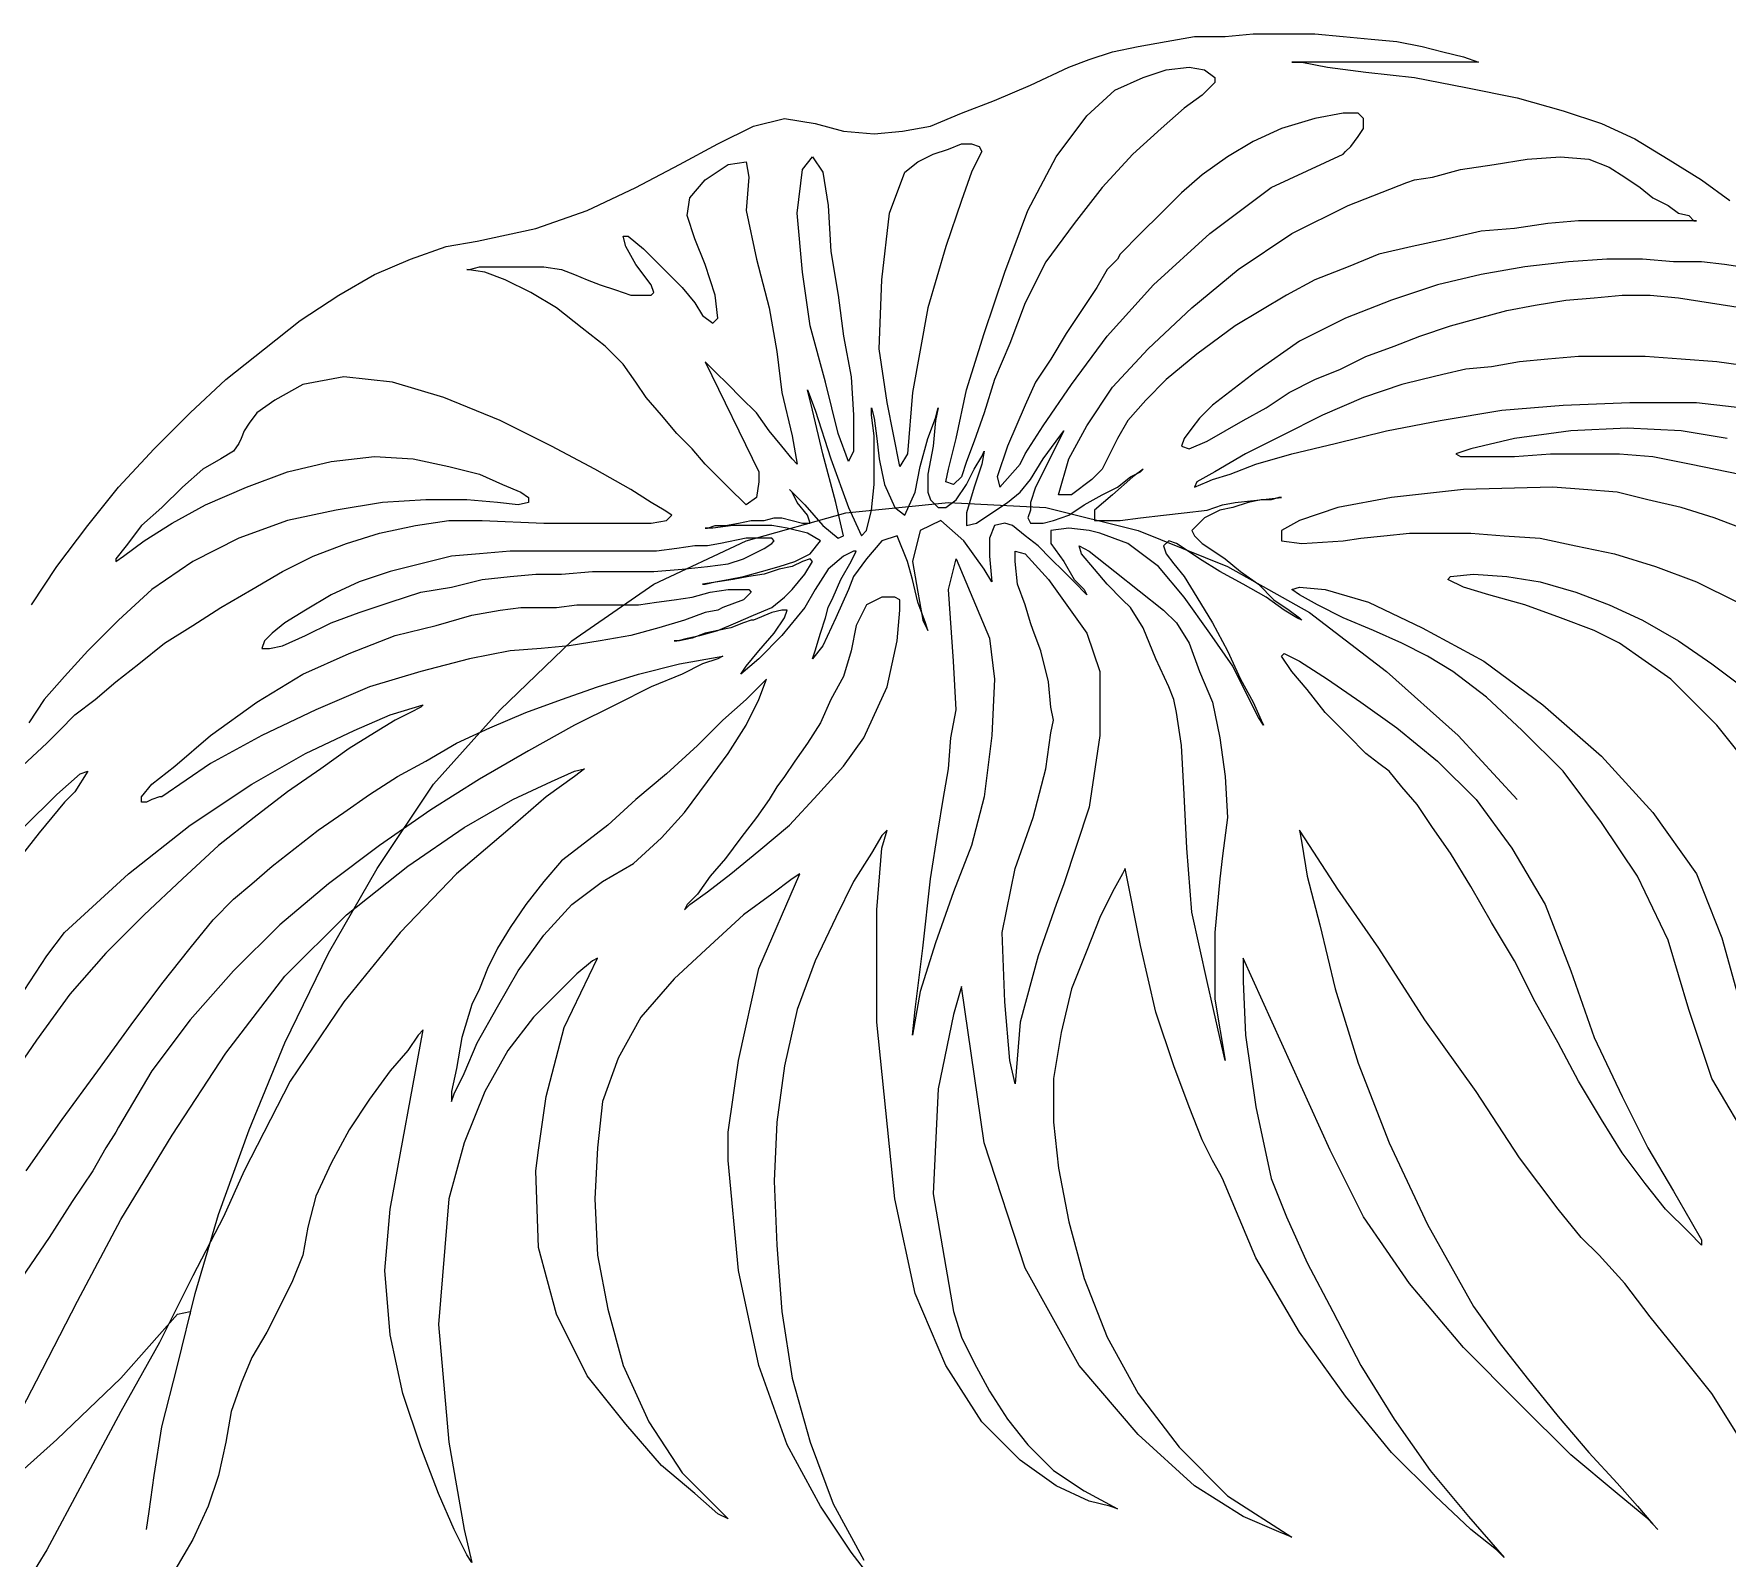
# Model space of a CAD drawing. Header units: millimetres. Extents: x -1587.26 to -1586.5, y 1846.62 to 1848.37.
# Drawn here: x -1586.9827 to -1586.8587, y 1848.2571 to 1848.3688 of the extents above; entities that cross this region are included whole.
import ezdxf

# ---------------------------------------------------------------- set-up
doc = ezdxf.new("R2010")
doc.units = ezdxf.units.MM
doc.header["$LTSCALE"] = 10
doc.layers.add('Humanos', color=2, linetype='Continuous')

msp = doc.modelspace()

# ---------------------------------------------------------------- linework, layer by layer
at = {"layer": 'Humanos'}
for points in [[(-1586.98286, 1848.32696), (-1586.98099, 1848.32977), (-1586.97874, 1848.33278), (-1586.97649, 1848.33559), (-1586.97386, 1848.3384), (-1586.97124, 1848.34103), (-1586.96861, 1848.34347), (-1586.96579, 1848.34572), (-1586.96317, 1848.34779), (-1586.96035, 1848.34966), (-1586.95773, 1848.35116), (-1586.9551, 1848.35229), (-1586.95248, 1848.35323), (-1586.95022, 1848.3536), (-1586.94591, 1848.35454), (-1586.94215, 1848.35585), (-1586.9386, 1848.35754), (-1586.93541, 1848.35923), (-1586.93259, 1848.36073), (-1586.92997, 1848.36204), (-1586.92771, 1848.3626), (-1586.92546, 1848.36223), (-1586.92339, 1848.36167), (-1586.92114, 1848.36148), (-1586.91908, 1848.36167), (-1586.91702, 1848.36204), (-1586.91476, 1848.36298), (-1586.91233, 1848.36392), (-1586.9097, 1848.36504), (-1586.90689, 1848.36636), (-1586.90539, 1848.36692), (-1586.9037, 1848.36748), (-1586.90182, 1848.36786), (-1586.89976, 1848.36823), (-1586.89769, 1848.36861), (-1586.89544, 1848.36861), (-1586.89338, 1848.3688), (-1586.89113, 1848.3688), (-1586.88888, 1848.3688), (-1586.88681, 1848.36861), (-1586.88476, 1848.36842), (-1586.88288, 1848.36823), (-1586.88101, 1848.36786), (-1586.8795, 1848.36748), (-1586.878, 1848.36711), (-1586.87688, 1848.36673), (-1586.89057, 1848.36673), (-1586.88982, 1848.36673), (-1586.88794, 1848.36636), (-1586.88514, 1848.36599), (-1586.88157, 1848.36561), (-1586.87782, 1848.36486), (-1586.87406, 1848.3641), (-1586.87069, 1848.36317), (-1586.86787, 1848.36223), (-1586.86544, 1848.36111), (-1586.86299, 1848.35961), (-1586.86056, 1848.3581), (-1586.85849, 1848.3566)], [(-1586.98286, 1848.32696), (-1586.98099, 1848.32977), (-1586.97874, 1848.33278), (-1586.97649, 1848.33559), (-1586.97386, 1848.3384), (-1586.97124, 1848.34103), (-1586.96861, 1848.34347), (-1586.96579, 1848.34572), (-1586.96317, 1848.34779), (-1586.96035, 1848.34966), (-1586.95773, 1848.35116), (-1586.9551, 1848.35229), (-1586.95248, 1848.35323), (-1586.95022, 1848.3536), (-1586.94591, 1848.35454), (-1586.94215, 1848.35585), (-1586.9386, 1848.35754), (-1586.93541, 1848.35923), (-1586.93259, 1848.36073), (-1586.92997, 1848.36204), (-1586.92771, 1848.3626), (-1586.92546, 1848.36223), (-1586.92339, 1848.36167), (-1586.92114, 1848.36148), (-1586.91908, 1848.36167), (-1586.91702, 1848.36204), (-1586.91476, 1848.36298), (-1586.91233, 1848.36392), (-1586.9097, 1848.36504), (-1586.90689, 1848.36636), (-1586.90539, 1848.36692), (-1586.9037, 1848.36748), (-1586.90182, 1848.36786), (-1586.89976, 1848.36823), (-1586.89769, 1848.36861), (-1586.89544, 1848.36861), (-1586.89338, 1848.3688), (-1586.89113, 1848.3688), (-1586.88888, 1848.3688), (-1586.88681, 1848.36861), (-1586.88476, 1848.36842), (-1586.88288, 1848.36823), (-1586.88101, 1848.36786), (-1586.8795, 1848.36748), (-1586.878, 1848.36711), (-1586.87688, 1848.36673), (-1586.89057, 1848.36673), (-1586.88982, 1848.36673), (-1586.88794, 1848.36636), (-1586.88514, 1848.36599), (-1586.88157, 1848.36561), (-1586.87782, 1848.36486), (-1586.87406, 1848.3641), (-1586.87069, 1848.36317), (-1586.86787, 1848.36223), (-1586.86544, 1848.36111), (-1586.86299, 1848.35961), (-1586.86056, 1848.3581), (-1586.85849, 1848.3566)], [(-1586.89676, 1848.36467), (-1586.89713, 1848.3643), (-1586.89845, 1848.36336), (-1586.90013, 1848.36186), (-1586.9022, 1848.35998), (-1586.90445, 1848.35754), (-1586.90651, 1848.35491), (-1586.90858, 1848.3521), (-1586.91008, 1848.3491), (-1586.9112, 1848.3461), (-1586.91233, 1848.34347), (-1586.91308, 1848.34103), (-1586.91383, 1848.33896), (-1586.91439, 1848.33747), (-1586.91476, 1848.33634), (-1586.91533, 1848.33578), (-1586.91589, 1848.33597), (-1586.91571, 1848.3369), (-1586.91514, 1848.33916), (-1586.91439, 1848.34272), (-1586.91308, 1848.34685), (-1586.91157, 1848.35135), (-1586.90989, 1848.35585), (-1586.90782, 1848.35979), (-1586.90557, 1848.3628), (-1586.90351, 1848.36467), (-1586.90144, 1848.36561), (-1586.89976, 1848.36617), (-1586.89807, 1848.36636), (-1586.89695, 1848.36617), (-1586.8962, 1848.36561), (-1586.8962, 1848.36523), (-1586.89676, 1848.36467)], [(-1586.91045, 1848.33728), (-1586.91008, 1848.33803), (-1586.90876, 1848.34009), (-1586.9067, 1848.3431), (-1586.90407, 1848.34666), (-1586.9007, 1848.35042), (-1586.89657, 1848.35417), (-1586.89207, 1848.35754), (-1586.88681, 1848.35998), (-1586.88663, 1848.36017), (-1586.88625, 1848.36054), (-1586.88569, 1848.36129), (-1586.88532, 1848.36186), (-1586.88532, 1848.3626), (-1586.88569, 1848.36298), (-1586.88681, 1848.36298), (-1586.88888, 1848.3626), (-1586.89131, 1848.36186), (-1586.89338, 1848.36091), (-1586.89526, 1848.35979), (-1586.89713, 1848.35848), (-1586.89863, 1848.35716), (-1586.90013, 1848.35566), (-1586.90164, 1848.35417), (-1586.90314, 1848.35266), (-1586.90332, 1848.35229), (-1586.90407, 1848.35154), (-1586.90483, 1848.35022), (-1586.90595, 1848.34853), (-1586.90708, 1848.34685), (-1586.9082, 1848.34497), (-1586.90933, 1848.34328), (-1586.91008, 1848.34159), (-1586.91139, 1848.33859), (-1586.91214, 1848.33634), (-1586.91195, 1848.33559), (-1586.91045, 1848.33728)], [(-1586.91364, 1848.35941), (-1586.91402, 1848.35867), (-1586.91476, 1848.3566), (-1586.91589, 1848.35323), (-1586.91721, 1848.34872), (-1586.91833, 1848.34253), (-1586.91871, 1848.33803), (-1586.91927, 1848.33709), (-1586.9202, 1848.34178), (-1586.92077, 1848.34572), (-1586.92058, 1848.35078), (-1586.92002, 1848.35566), (-1586.91889, 1848.35867), (-1586.91795, 1848.35941), (-1586.91683, 1848.35998), (-1586.91571, 1848.36035), (-1586.91476, 1848.36073), (-1586.91402, 1848.36073), (-1586.91346, 1848.36054), (-1586.91326, 1848.36017), (-1586.91364, 1848.35941)], [(-1586.93184, 1848.33559), (-1586.93202, 1848.33578), (-1586.93259, 1848.33634), (-1586.93352, 1848.33728), (-1586.93447, 1848.3384), (-1586.93559, 1848.33953), (-1586.93671, 1848.34085), (-1586.93784, 1848.34215), (-1586.9386, 1848.34328), (-1586.93953, 1848.3446), (-1586.94084, 1848.34591), (-1586.94253, 1848.34723), (-1586.94441, 1848.34872), (-1586.94628, 1848.34985), (-1586.94816, 1848.35078), (-1586.94966, 1848.35135), (-1586.95098, 1848.35154), (-1586.95079, 1848.35154), (-1586.95004, 1848.35172), (-1586.94909, 1848.35172), (-1586.94779, 1848.35172), (-1586.94666, 1848.35172), (-1586.94534, 1848.35172), (-1586.94403, 1848.35154), (-1586.94309, 1848.35116), (-1586.94215, 1848.35078), (-1586.94122, 1848.35042), (-1586.94009, 1848.35004), (-1586.93896, 1848.34966), (-1586.93803, 1848.34966), (-1586.93747, 1848.34966), (-1586.93728, 1848.34985), (-1586.93747, 1848.35042), (-1586.9386, 1848.35191), (-1586.93934, 1848.35323), (-1586.93953, 1848.35397), (-1586.93916, 1848.35397), (-1586.93803, 1848.35304), (-1586.93671, 1848.35172), (-1586.93521, 1848.35022), (-1586.93428, 1848.3491), (-1586.93372, 1848.34816), (-1586.93296, 1848.34759), (-1586.93259, 1848.34797), (-1586.93278, 1848.34966), (-1586.93352, 1848.35191), (-1586.93428, 1848.35379), (-1586.93484, 1848.35548), (-1586.93465, 1848.35679), (-1586.93352, 1848.3581), (-1586.93184, 1848.35923), (-1586.93053, 1848.35941), (-1586.93033, 1848.35829), (-1586.93053, 1848.35585), (-1586.92977, 1848.35229), (-1586.92884, 1848.34872), (-1586.92827, 1848.34553), (-1586.9279, 1848.34253), (-1586.92715, 1848.33934), (-1586.92678, 1848.33728), (-1586.92715, 1848.33766), (-1586.9279, 1848.33859), (-1586.92884, 1848.33972), (-1586.92977, 1848.34103), (-1586.9309, 1848.34215), (-1586.93184, 1848.3431), (-1586.93278, 1848.34404), (-1586.93334, 1848.3446), (-1586.93352, 1848.34478), (-1586.92959, 1848.33672), (-1586.92959, 1848.33597), (-1586.92977, 1848.33484), (-1586.93053, 1848.33428), (-1586.93184, 1848.33559)], [(-1586.92452, 1848.35623), (-1586.92433, 1848.35285), (-1586.92377, 1848.34966), (-1586.92339, 1848.34666), (-1586.92283, 1848.34366), (-1586.92265, 1848.34085), (-1586.92265, 1848.33822), (-1586.92302, 1848.33747), (-1586.92377, 1848.33953), (-1586.92471, 1848.34328), (-1586.92584, 1848.34741), (-1586.9264, 1848.35135), (-1586.92678, 1848.35566), (-1586.9264, 1848.35885), (-1586.92565, 1848.35979), (-1586.9249, 1848.35867), (-1586.92452, 1848.35623)], [(-1586.86093, 1848.3551), (-1586.86112, 1848.3551), (-1586.86168, 1848.3551), (-1586.86281, 1848.3551), (-1586.86412, 1848.3551), (-1586.86562, 1848.3551), (-1586.8675, 1848.3551), (-1586.86956, 1848.3551), (-1586.87182, 1848.35491), (-1586.87425, 1848.35454), (-1586.87669, 1848.35435), (-1586.87913, 1848.35379), (-1586.88175, 1848.35323), (-1586.8842, 1848.35266), (-1586.88644, 1848.35172), (-1586.88888, 1848.35078), (-1586.89094, 1848.34966), (-1586.8947, 1848.34741), (-1586.89751, 1848.34534), (-1586.89976, 1848.34347), (-1586.90126, 1848.34197), (-1586.90257, 1848.34047), (-1586.90332, 1848.33916), (-1586.90389, 1848.33803), (-1586.90445, 1848.3369), (-1586.9052, 1848.33615), (-1586.9067, 1848.33503), (-1586.90764, 1848.33503), (-1586.90689, 1848.33766), (-1586.90557, 1848.34009), (-1586.9037, 1848.34291), (-1586.90108, 1848.34572), (-1586.89789, 1848.34872), (-1586.8945, 1848.35154), (-1586.89057, 1848.35417), (-1586.88644, 1848.35623), (-1586.88213, 1848.35792), (-1586.88157, 1848.3581), (-1586.88026, 1848.35829), (-1586.8782, 1848.35885), (-1586.87575, 1848.35923), (-1586.87332, 1848.35961), (-1586.87088, 1848.35979), (-1586.86881, 1848.35961), (-1586.86731, 1848.35904), (-1586.86618, 1848.35829), (-1586.86506, 1848.35754), (-1586.86412, 1848.35679), (-1586.86299, 1848.35623), (-1586.86225, 1848.35566), (-1586.86149, 1848.35548), (-1586.86112, 1848.3551), (-1586.86093, 1848.3551)], [(-1586.85774, 1848.35172), (-1586.85887, 1848.35191), (-1586.86056, 1848.3521), (-1586.86262, 1848.3521), (-1586.86487, 1848.35229), (-1586.8675, 1848.35229), (-1586.87031, 1848.3521), (-1586.8735, 1848.35172), (-1586.87669, 1848.35116), (-1586.87988, 1848.35042), (-1586.88326, 1848.34929), (-1586.88663, 1848.34797), (-1586.89, 1848.34628), (-1586.89319, 1848.34404), (-1586.89638, 1848.34159), (-1586.89657, 1848.34141), (-1586.89732, 1848.34065), (-1586.89789, 1848.33991), (-1586.89845, 1848.33916), (-1586.89863, 1848.33859), (-1586.89807, 1848.3384), (-1586.89676, 1848.33896), (-1586.89413, 1848.34047), (-1586.89244, 1848.34141), (-1586.89075, 1848.34253), (-1586.88888, 1848.34347), (-1586.887, 1848.34422), (-1586.88514, 1848.34516), (-1586.88307, 1848.34591), (-1586.88119, 1848.34666), (-1586.87894, 1848.34741), (-1586.87688, 1848.34797), (-1586.87481, 1848.34853), (-1586.87275, 1848.34891), (-1586.8705, 1848.34929), (-1586.86843, 1848.34947), (-1586.86638, 1848.34966), (-1586.86431, 1848.34966), (-1586.86225, 1848.34947), (-1586.85755, 1848.34872)], [(-1586.85681, 1848.34441), (-1586.85944, 1848.34478), (-1586.86206, 1848.34497), (-1586.86468, 1848.34516), (-1586.86712, 1848.34516), (-1586.86956, 1848.34516), (-1586.87182, 1848.34497), (-1586.87388, 1848.34478), (-1586.87594, 1848.34441), (-1586.87782, 1848.34422), (-1586.8795, 1848.34384), (-1586.88101, 1848.34347), (-1586.88251, 1848.3431), (-1586.88532, 1848.34215), (-1586.88832, 1848.34085), (-1586.89131, 1848.33934), (-1586.89394, 1848.33803), (-1586.8962, 1848.33672), (-1586.89751, 1848.33597), (-1586.89769, 1848.33559), (-1586.89676, 1848.33597)], [(-1586.93747, 1848.33447), (-1586.93896, 1848.33541), (-1586.94159, 1848.3369), (-1586.94478, 1848.33859), (-1586.94853, 1848.34047), (-1586.95266, 1848.34215), (-1586.95641, 1848.34328), (-1586.95998, 1848.34366), (-1586.96298, 1848.3431), (-1586.96504, 1848.34197), (-1586.96636, 1848.34103), (-1586.96692, 1848.34028), (-1586.96729, 1848.33972), (-1586.96749, 1848.33916), (-1586.96767, 1848.33878), (-1586.96805, 1848.33822), (-1586.96898, 1848.33766), (-1586.9703, 1848.3369), (-1586.9718, 1848.33559), (-1586.9733, 1848.33409), (-1586.9748, 1848.33278), (-1586.97592, 1848.33128), (-1586.97668, 1848.33034), (-1586.97668, 1848.33015), (-1586.97612, 1848.33053), (-1586.97461, 1848.33165), (-1586.97255, 1848.33296), (-1586.97011, 1848.33428), (-1586.96711, 1848.33559), (-1586.9641, 1848.33672), (-1586.96091, 1848.33747), (-1586.95773, 1848.33784), (-1586.95491, 1848.33766), (-1586.95228, 1848.33709), (-1586.95004, 1848.33653), (-1586.94835, 1848.33578), (-1586.94703, 1848.33521), (-1586.94647, 1848.33484), (-1586.94647, 1848.33447), (-1586.94722, 1848.33428), (-1586.94873, 1848.33447), (-1586.95098, 1848.33465), (-1586.95397, 1848.33465), (-1586.95716, 1848.33447), (-1586.96054, 1848.3339), (-1586.9641, 1848.33315), (-1586.96767, 1848.33184), (-1586.97104, 1848.33015), (-1586.97405, 1848.32809), (-1586.97649, 1848.32584), (-1586.97874, 1848.32359), (-1586.98043, 1848.32171), (-1586.98193, 1848.32002), (-1586.98306, 1848.31833)], [(-1586.89263, 1848.31814), (-1586.89301, 1848.3187), (-1586.89376, 1848.3202), (-1586.89488, 1848.32246), (-1586.89657, 1848.3249), (-1586.89845, 1848.32752), (-1586.90032, 1848.32977), (-1586.90257, 1848.33146), (-1586.90463, 1848.33222), (-1586.90539, 1848.3324), (-1586.90689, 1848.33259), (-1586.9082, 1848.3324), (-1586.9082, 1848.33146), (-1586.90726, 1848.33015), (-1586.90651, 1848.32883), (-1586.90576, 1848.32809), (-1586.90557, 1848.32771), (-1586.90576, 1848.3279), (-1586.90632, 1848.32847), (-1586.90726, 1848.3294), (-1586.9082, 1848.33034), (-1586.90914, 1848.33128), (-1586.91008, 1848.33202), (-1586.91101, 1848.33278), (-1586.91157, 1848.33296), (-1586.91233, 1848.33278), (-1586.9127, 1848.33184), (-1586.9127, 1848.33053), (-1586.91252, 1848.32865), (-1586.91308, 1848.32959), (-1586.91458, 1848.33165), (-1586.91627, 1848.33315), (-1586.91777, 1848.3324), (-1586.91833, 1848.33015), (-1586.91795, 1848.3279), (-1586.91758, 1848.32584), (-1586.91721, 1848.32508), (-1586.91739, 1848.32565), (-1586.91795, 1848.32715), (-1586.91833, 1848.32883), (-1586.91871, 1848.33015), (-1586.91946, 1848.33202), (-1586.92058, 1848.33165), (-1586.92171, 1848.33034), (-1586.92265, 1848.32903), (-1586.92302, 1848.32809), (-1586.92396, 1848.32602), (-1586.9249, 1848.32396), (-1586.92565, 1848.32302), (-1586.92546, 1848.32359), (-1586.92508, 1848.3249), (-1586.92471, 1848.32602), (-1586.92452, 1848.32677), (-1586.92415, 1848.32752), (-1586.92359, 1848.32883), (-1586.92283, 1848.33015), (-1586.92246, 1848.3309), (-1586.92265, 1848.3309), (-1586.92339, 1848.33053), (-1586.92452, 1848.32959), (-1586.92546, 1848.32809), (-1586.92621, 1848.32677), (-1586.9279, 1848.32471), (-1586.92959, 1848.32302), (-1586.9309, 1848.32189), (-1586.93053, 1848.32246), (-1586.92959, 1848.32359), (-1586.92846, 1848.3249), (-1586.92771, 1848.32602), (-1586.92752, 1848.32658), (-1586.9279, 1848.32658), (-1586.92865, 1848.3264), (-1586.92997, 1848.32584), (-1586.93015, 1848.32584), (-1586.93071, 1848.32565), (-1586.93165, 1848.32528), (-1586.93259, 1848.32508), (-1586.93352, 1848.3249), (-1586.93447, 1848.32452), (-1586.93541, 1848.32434), (-1586.93578, 1848.32434), (-1586.93559, 1848.32434), (-1586.93484, 1848.32452), (-1586.9339, 1848.32471), (-1586.93259, 1848.32508), (-1586.93128, 1848.32565), (-1586.92997, 1848.32621), (-1586.92865, 1848.32677), (-1586.92771, 1848.32752), (-1586.92715, 1848.32809), (-1586.92621, 1848.32921), (-1586.92565, 1848.33015), (-1586.92584, 1848.33034), (-1586.9264, 1848.33015), (-1586.92715, 1848.32977), (-1586.92809, 1848.32959), (-1586.92921, 1848.32921), (-1586.93033, 1848.32903), (-1586.93146, 1848.32883), (-1586.93259, 1848.32865), (-1586.93372, 1848.32847), (-1586.93352, 1848.32847), (-1586.93278, 1848.32865), (-1586.93184, 1848.32883), (-1586.93071, 1848.32903), (-1586.9294, 1848.3294), (-1586.92809, 1848.32977), (-1586.92696, 1848.33015), (-1586.92584, 1848.33071), (-1586.92508, 1848.33165), (-1586.92602, 1848.33222), (-1586.92752, 1848.33259), (-1586.92865, 1848.33278), (-1586.92977, 1848.33278), (-1586.93146, 1848.33278), (-1586.93296, 1848.33259), (-1586.93352, 1848.33259), (-1586.93334, 1848.33259), (-1586.93278, 1848.33278), (-1586.93202, 1848.33278), (-1586.93109, 1848.33296), (-1586.93015, 1848.33315), (-1586.92921, 1848.33315), (-1586.92846, 1848.33334), (-1586.9279, 1848.33334), (-1586.92715, 1848.33315), (-1586.9264, 1848.33296), (-1586.92584, 1848.33296), (-1586.92602, 1848.33353), (-1586.92678, 1848.33447), (-1586.92715, 1848.33521), (-1586.92734, 1848.33541), (-1586.92715, 1848.33521), (-1586.92621, 1848.33428), (-1586.9249, 1848.33278), (-1586.92377, 1848.33184), (-1586.92339, 1848.33202), (-1586.92396, 1848.33447), (-1586.9249, 1848.33803), (-1586.92565, 1848.34122), (-1586.92602, 1848.34272), (-1586.92546, 1848.34122), (-1586.92433, 1848.33766), (-1586.92302, 1848.33409), (-1586.92208, 1848.33202), (-1586.92171, 1848.3324), (-1586.92133, 1848.3339), (-1586.92114, 1848.33578), (-1586.92114, 1848.3369), (-1586.92114, 1848.33784), (-1586.92114, 1848.33934), (-1586.92133, 1848.34085), (-1586.92133, 1848.34141), (-1586.92114, 1848.34065), (-1586.92096, 1848.33916), (-1586.92077, 1848.33766), (-1586.92058, 1848.33672), (-1586.9204, 1848.33578), (-1586.91964, 1848.33409), (-1586.91889, 1848.33353), (-1586.91814, 1848.33521), (-1586.91777, 1848.33709), (-1586.91721, 1848.33916), (-1586.91665, 1848.34065), (-1586.91645, 1848.34141), (-1586.91665, 1848.34047), (-1586.91683, 1848.33859), (-1586.91721, 1848.33653), (-1586.91721, 1848.33521), (-1586.91702, 1848.33465), (-1586.91645, 1848.33409), (-1586.91589, 1848.33409), (-1586.91514, 1848.33465), (-1586.91439, 1848.33578), (-1586.91383, 1848.3369), (-1586.91326, 1848.33784), (-1586.91308, 1848.33822), (-1586.91326, 1848.33728), (-1586.91383, 1848.33559), (-1586.91439, 1848.33371), (-1586.91439, 1848.33278), (-1586.91364, 1848.33296), (-1586.91252, 1848.33371), (-1586.91139, 1848.33447), (-1586.91045, 1848.33521), (-1586.9097, 1848.33615), (-1586.90876, 1848.33766), (-1586.90782, 1848.33896), (-1586.90726, 1848.33972), (-1586.90764, 1848.33896), (-1586.90839, 1848.33747), (-1586.90933, 1848.33559), (-1586.9097, 1848.33447), (-1586.9097, 1848.3339), (-1586.90989, 1848.33334), (-1586.9097, 1848.33296), (-1586.90876, 1848.33296), (-1586.90802, 1848.33315), (-1586.90689, 1848.33353), (-1586.90576, 1848.33428), (-1586.90445, 1848.33503), (-1586.90332, 1848.33559), (-1586.90238, 1848.33634), (-1586.90164, 1848.33672), (-1586.90144, 1848.3369), (-1586.9022, 1848.33634), (-1586.9037, 1848.33503), (-1586.90501, 1848.3339), (-1586.90501, 1848.33315), (-1586.90426, 1848.33315), (-1586.90314, 1848.33315), (-1586.90164, 1848.33334), (-1586.89995, 1848.33353), (-1586.89845, 1848.33371), (-1586.89676, 1848.3339), (-1586.89563, 1848.33428), (-1586.8947, 1848.33447), (-1586.89131, 1848.33484), (-1586.89151, 1848.33484), (-1586.89207, 1848.33465), (-1586.89281, 1848.33465), (-1586.89376, 1848.33447), (-1586.89488, 1848.33409), (-1586.89582, 1848.3339), (-1586.89657, 1848.33353), (-1586.89695, 1848.33334), (-1586.89751, 1848.33278), (-1586.89789, 1848.3324), (-1586.89769, 1848.33202), (-1586.89713, 1848.33146), (-1586.89657, 1848.33109), (-1586.89544, 1848.33034), (-1586.89432, 1848.3294), (-1586.89301, 1848.32847), (-1586.89188, 1848.32734), (-1586.89075, 1848.32658), (-1586.89, 1848.32602), (-1586.88982, 1848.32584), (-1586.89019, 1848.32602), (-1586.89113, 1848.32658), (-1586.89244, 1848.32752), (-1586.89413, 1848.32847), (-1586.89582, 1848.3294), (-1586.89732, 1848.33034), (-1586.89845, 1848.33109), (-1586.89901, 1848.33146), (-1586.89957, 1848.33165), (-1586.89995, 1848.33128), (-1586.89976, 1848.33071), (-1586.89919, 1848.32996), (-1586.89845, 1848.32903), (-1586.89751, 1848.32752), (-1586.89638, 1848.32565), (-1586.89526, 1848.32359), (-1586.89432, 1848.32152), (-1586.89338, 1848.31983), (-1586.89281, 1848.31852), (-1586.89263, 1848.31814)], [(-1586.89676, 1848.33597), (-1586.89638, 1848.33615), (-1586.89507, 1848.33653), (-1586.89319, 1848.33728), (-1586.89057, 1848.33803), (-1586.88738, 1848.33878), (-1586.88363, 1848.33972), (-1586.87969, 1848.34047), (-1586.87519, 1848.34122), (-1586.87069, 1848.34159), (-1586.86581, 1848.34178), (-1586.86093, 1848.34178), (-1586.85605, 1848.34122)], [(-1586.85868, 1848.33916), (-1586.86206, 1848.33972), (-1586.866, 1848.33991), (-1586.87013, 1848.33972), (-1586.87425, 1848.33916), (-1586.87744, 1848.3384), (-1586.87856, 1848.33803), (-1586.8782, 1848.33784), (-1586.87669, 1848.33784), (-1586.87425, 1848.33784), (-1586.87162, 1848.33803), (-1586.86881, 1848.33803), (-1586.86656, 1848.33803)], [(-1586.86656, 1848.33803), (-1586.86412, 1848.33784), (-1586.86131, 1848.33728), (-1586.85774, 1848.33653)], [(-1586.85718, 1848.3324), (-1586.85962, 1848.33334), (-1586.86206, 1848.33409), (-1586.8645, 1848.33465), (-1586.86674, 1848.33521), (-1586.86919, 1848.33541), (-1586.87144, 1848.33559), (-1586.878, 1848.33541), (-1586.88326, 1848.33484), (-1586.88719, 1848.33409), (-1586.89, 1848.33315), (-1586.89131, 1848.3324), (-1586.89131, 1848.33165), (-1586.88982, 1848.33146), (-1586.88681, 1848.33165)], [(-1586.98456, 1848.3142), (-1586.98174, 1848.31683), (-1586.9808, 1848.31777), (-1586.97967, 1848.3189), (-1586.97818, 1848.32002), (-1586.97668, 1848.32133), (-1586.97499, 1848.32265), (-1586.97311, 1848.32415), (-1586.97104, 1848.32546), (-1586.96898, 1848.32677), (-1586.96673, 1848.32809), (-1586.96448, 1848.3294), (-1586.96223, 1848.33053), (-1586.95979, 1848.33146), (-1586.95736, 1848.33222), (-1586.95473, 1848.33278), (-1586.95228, 1848.33315), (-1586.94985, 1848.33315), (-1586.94534, 1848.33296), (-1586.94178, 1848.33296), (-1586.93916, 1848.33296), (-1586.93747, 1848.33296), (-1586.93634, 1848.33315), (-1586.93597, 1848.33353), (-1586.93653, 1848.3339), (-1586.93747, 1848.33447)], [(-1586.97443, 1848.25923), (-1586.97423, 1848.26055), (-1586.97386, 1848.26318), (-1586.9733, 1848.26674), (-1586.97217, 1848.27124), (-1586.97086, 1848.2765), (-1586.96917, 1848.28231), (-1586.96692, 1848.2885), (-1586.9643, 1848.29488), (-1586.96111, 1848.30144), (-1586.95754, 1848.30764), (-1586.95341, 1848.31383), (-1586.94853, 1848.31927), (-1586.94328, 1848.32434), (-1586.93728, 1848.32847), (-1586.93053, 1848.33165), (-1586.92321, 1848.33371), (-1586.91571, 1848.33447), (-1586.90858, 1848.33409), (-1586.90182, 1848.3324), (-1586.89526, 1848.32977), (-1586.88926, 1848.3264), (-1586.88363, 1848.32209), (-1586.87838, 1848.31739), (-1586.87406, 1848.3127), (-1586.87406, 1848.3127)], [(-1586.88681, 1848.33165), (-1586.8855, 1848.33184), (-1586.88382, 1848.33202), (-1586.88195, 1848.33222), (-1586.87969, 1848.33222), (-1586.87744, 1848.33222), (-1586.87501, 1848.33202), (-1586.87238, 1848.33184), (-1586.86975, 1848.33128), (-1586.86694, 1848.33071), (-1586.86393, 1848.32977), (-1586.86093, 1848.32865), (-1586.85793, 1848.32715)], [(-1586.9324, 1848.33146), (-1586.93334, 1848.33128), (-1586.93428, 1848.33128), (-1586.93559, 1848.33109), (-1586.93709, 1848.3309), (-1586.93878, 1848.3309), (-1586.94047, 1848.3309), (-1586.94235, 1848.3309), (-1586.94403, 1848.3309), (-1586.94591, 1848.3309), (-1586.94779, 1848.3309), (-1586.95004, 1848.33071), (-1586.9521, 1848.33053), (-1586.95435, 1848.32996), (-1586.9566, 1848.3294), (-1586.95885, 1848.32865), (-1586.96091, 1848.32771), (-1586.96279, 1848.32658), (-1586.9643, 1848.32565), (-1586.96523, 1848.3249), (-1586.96579, 1848.32434), (-1586.96598, 1848.32377), (-1586.96542, 1848.32377), (-1586.96448, 1848.32396), (-1586.96279, 1848.32471), (-1586.96091, 1848.32565), (-1586.95885, 1848.3264), (-1586.9566, 1848.32715), (-1586.95435, 1848.3279), (-1586.9521, 1848.32827), (-1586.94985, 1848.32883), (-1586.94779, 1848.32903), (-1586.94591, 1848.32921), (-1586.94403, 1848.32921), (-1586.94178, 1848.3294), (-1586.93953, 1848.3294), (-1586.93728, 1848.3294), (-1586.93521, 1848.32959), (-1586.93334, 1848.32977), (-1586.93184, 1848.32996), (-1586.93071, 1848.33034), (-1586.92997, 1848.33071), (-1586.92921, 1848.33109), (-1586.92865, 1848.33146), (-1586.92846, 1848.33165), (-1586.92865, 1848.33184), (-1586.92921, 1848.33184), (-1586.93053, 1848.33184), (-1586.9324, 1848.33146)], [(-1586.90557, 1848.3249), (-1586.90463, 1848.32209), (-1586.90463, 1848.31739), (-1586.90539, 1848.31214), (-1586.90726, 1848.30652), (-1586.90782, 1848.30501), (-1586.90914, 1848.30126), (-1586.91045, 1848.29638), (-1586.91083, 1848.29188), (-1586.9112, 1848.29357), (-1586.91157, 1848.29788), (-1586.91177, 1848.30295), (-1586.91083, 1848.30764), (-1586.90951, 1848.31139), (-1586.90858, 1848.31495), (-1586.9082, 1848.31758), (-1586.90802, 1848.31852), (-1586.9082, 1848.31946), (-1586.90839, 1848.32133), (-1586.90895, 1848.32359), (-1586.90951, 1848.32508), (-1586.9097, 1848.32565), (-1586.91008, 1848.32696), (-1586.91064, 1848.32847), (-1586.91083, 1848.33015), (-1586.91083, 1848.3309), (-1586.91008, 1848.33071), (-1586.90839, 1848.32883), (-1586.90557, 1848.3249)], [(-1586.89995, 1848.32658), (-1586.89901, 1848.32565), (-1586.89807, 1848.32415), (-1586.89732, 1848.32209), (-1586.89638, 1848.31983), (-1586.89582, 1848.31721), (-1586.89544, 1848.31439), (-1586.89526, 1848.31139), (-1586.89563, 1848.30858), (-1586.89582, 1848.30688), (-1586.8962, 1848.30295), (-1586.8962, 1848.29807), (-1586.89544, 1848.29357), (-1586.89582, 1848.29526), (-1586.89676, 1848.29938), (-1586.89789, 1848.30445), (-1586.89825, 1848.30914), (-1586.89845, 1848.31308), (-1586.89863, 1848.31665), (-1586.89901, 1848.31908), (-1586.89919, 1848.32002), (-1586.89957, 1848.32096), (-1586.90051, 1848.32302), (-1586.90144, 1848.32528), (-1586.90238, 1848.32677), (-1586.90295, 1848.32734), (-1586.90407, 1848.32847), (-1586.90501, 1848.32959), (-1586.90595, 1848.33071), (-1586.90614, 1848.33128), (-1586.90539, 1848.3309), (-1586.90351, 1848.3294), (-1586.89995, 1848.32658)], [(-1586.9127, 1848.32452), (-1586.91233, 1848.32152), (-1586.91252, 1848.31739), (-1586.91308, 1848.31289), (-1586.91402, 1848.30933), (-1586.91533, 1848.30595), (-1586.91665, 1848.3022), (-1586.91777, 1848.29863), (-1586.91833, 1848.29544), (-1586.91814, 1848.29732), (-1586.91758, 1848.30182), (-1586.91702, 1848.30688), (-1586.91645, 1848.31045), (-1586.91608, 1848.3127), (-1586.91571, 1848.31495), (-1586.91552, 1848.31721), (-1586.91514, 1848.31927), (-1586.91533, 1848.32283), (-1586.91571, 1848.32809), (-1586.91514, 1848.33034), (-1586.9127, 1848.32452)], [(-1586.85643, 1848.31439), (-1586.85944, 1848.31814), (-1586.86281, 1848.32152), (-1586.86656, 1848.32415), (-1586.86843, 1848.32508), (-1586.87088, 1848.32602), (-1586.8735, 1848.32696), (-1586.87613, 1848.32771), (-1586.878, 1848.32827), (-1586.87913, 1848.32883), (-1586.87894, 1848.32903), (-1586.87725, 1848.32921)], [(-1586.87725, 1848.32921), (-1586.87481, 1848.32903), (-1586.87238, 1848.32865), (-1586.86975, 1848.3279), (-1586.86731, 1848.32696), (-1586.86487, 1848.32584), (-1586.86225, 1848.32434), (-1586.8598, 1848.32265), (-1586.85755, 1848.32096)], [(-1586.93222, 1848.32677), (-1586.93259, 1848.32658), (-1586.93352, 1848.3264), (-1586.93503, 1848.32584), (-1586.93691, 1848.32528), (-1586.93896, 1848.32471), (-1586.94122, 1848.32434), (-1586.94347, 1848.32396), (-1586.94554, 1848.32377), (-1586.94779, 1848.32359), (-1586.95079, 1848.32302), (-1586.95435, 1848.32209), (-1586.9581, 1848.32096), (-1586.96204, 1848.31927), (-1586.96598, 1848.31739), (-1586.96974, 1848.31533), (-1586.9733, 1848.31289), (-1586.97349, 1848.31289), (-1586.97405, 1848.3127), (-1586.97443, 1848.31252), (-1586.9748, 1848.31252), (-1586.9748, 1848.31289), (-1586.97405, 1848.31383), (-1586.97236, 1848.31514), (-1586.96974, 1848.31739), (-1586.96636, 1848.31983), (-1586.96298, 1848.32189), (-1586.9596, 1848.32339), (-1586.95623, 1848.32471), (-1586.95323, 1848.32546), (-1586.9506, 1848.32621), (-1586.94853, 1848.32658), (-1586.94703, 1848.32677), (-1586.94572, 1848.32677), (-1586.94441, 1848.32677), (-1586.94291, 1848.32696), (-1586.94141, 1848.32696), (-1586.9399, 1848.32696), (-1586.9384, 1848.32696), (-1586.93709, 1848.32715), (-1586.93578, 1848.32734), (-1586.93447, 1848.32752), (-1586.93315, 1848.3279), (-1586.93184, 1848.32809), (-1586.9309, 1848.32809), (-1586.93033, 1848.32809), (-1586.93015, 1848.3279), (-1586.93071, 1848.32734), (-1586.93222, 1848.32677)], [(-1586.93503, 1848.30463), (-1586.93465, 1848.30501), (-1586.93334, 1848.30595), (-1586.93165, 1848.30726), (-1586.92959, 1848.30895), (-1586.92734, 1848.31083), (-1586.92527, 1848.31308), (-1586.92339, 1848.31514), (-1586.9219, 1848.31721), (-1586.9202, 1848.32096), (-1586.91946, 1848.32434), (-1586.91927, 1848.32658), (-1586.91927, 1848.32734), (-1586.91964, 1848.32752), (-1586.92058, 1848.32752), (-1586.92171, 1848.32696), (-1586.92246, 1848.32546), (-1586.92283, 1848.32359), (-1586.92339, 1848.32171), (-1586.92433, 1848.32002), (-1586.92508, 1848.31833), (-1586.92602, 1848.31683), (-1586.92696, 1848.31552), (-1586.92771, 1848.31439), (-1586.92827, 1848.31364), (-1586.92884, 1848.3127), (-1586.92977, 1848.31139), (-1586.9309, 1848.30989), (-1586.93202, 1848.30839), (-1586.93315, 1848.30708), (-1586.93409, 1848.30576), (-1586.93484, 1848.30501), (-1586.93503, 1848.30463)], [(-1586.85681, 1848.28719), (-1586.8598, 1848.29225), (-1586.86149, 1848.29732), (-1586.86299, 1848.30239), (-1586.86525, 1848.30708), (-1586.86787, 1848.31101), (-1586.87069, 1848.31477), (-1586.87369, 1848.31777), (-1586.87631, 1848.3202), (-1586.87876, 1848.32209), (-1586.88063, 1848.32321), (-1586.88251, 1848.32415), (-1586.88457, 1848.32508), (-1586.88681, 1848.32602), (-1586.88869, 1848.32696), (-1586.89, 1848.32771), (-1586.89057, 1848.32809), (-1586.89, 1848.32827), (-1586.88813, 1848.32809)], [(-1586.88813, 1848.32809), (-1586.88494, 1848.32715), (-1586.88101, 1848.32528), (-1586.8765, 1848.32283), (-1586.87219, 1848.31964), (-1586.86787, 1848.31589), (-1586.86412, 1848.31176), (-1586.86093, 1848.30726), (-1586.85906, 1848.30257), (-1586.85755, 1848.29713)], [(-1586.89, 1848.32283), (-1586.88794, 1848.32152), (-1586.8855, 1848.31983), (-1586.88288, 1848.31796), (-1586.87988, 1848.31552), (-1586.87707, 1848.3127), (-1586.87444, 1848.30914), (-1586.872, 1848.30501), (-1586.87013, 1848.30014), (-1586.86843, 1848.29526), (-1586.86638, 1848.29094), (-1586.8645, 1848.28719), (-1586.86262, 1848.284), (-1586.86131, 1848.28175), (-1586.86056, 1848.28044), (-1586.86056, 1848.28006), (-1586.86149, 1848.281), (-1586.86319, 1848.28268), (-1586.86468, 1848.28457), (-1586.86638, 1848.28682), (-1586.86787, 1848.28925), (-1586.86956, 1848.29207), (-1586.87106, 1848.29488), (-1586.87275, 1848.29788), (-1586.87425, 1848.30088), (-1586.87594, 1848.3037), (-1586.87744, 1848.30632), (-1586.87894, 1848.30876), (-1586.88026, 1848.31064), (-1586.88138, 1848.31233), (-1586.88251, 1848.31364), (-1586.88344, 1848.31477), (-1586.8842, 1848.31533), (-1586.88514, 1848.31608), (-1586.88644, 1848.31739), (-1586.88813, 1848.31908), (-1586.88944, 1848.32077), (-1586.89057, 1848.32209), (-1586.89131, 1848.32321), (-1586.89113, 1848.32339), (-1586.89, 1848.32283)], [(-1586.93222, 1848.32321), (-1586.93259, 1848.32302), (-1586.93372, 1848.32265), (-1586.93521, 1848.32189), (-1586.93747, 1848.32096), (-1586.94009, 1848.31964), (-1586.94309, 1848.31814), (-1586.94647, 1848.31627), (-1586.95004, 1848.3142), (-1586.9536, 1848.31195), (-1586.95736, 1848.30933), (-1586.96111, 1848.30652), (-1586.96467, 1848.30351), (-1586.96805, 1848.30014), (-1586.97124, 1848.29657), (-1586.97405, 1848.29282), (-1586.97649, 1848.28869), (-1586.97668, 1848.28832), (-1586.97742, 1848.28719), (-1586.97836, 1848.2855), (-1586.97987, 1848.28325), (-1586.98155, 1848.28062), (-1586.98362, 1848.27762)], [(-1586.98324, 1848.2855), (-1586.98061, 1848.28925), (-1586.97799, 1848.29282), (-1586.97555, 1848.29619), (-1586.9733, 1848.2992), (-1586.97124, 1848.30182), (-1586.96955, 1848.30389), (-1586.96805, 1848.30539), (-1586.96673, 1848.30652), (-1586.96523, 1848.30782), (-1586.96354, 1848.30914), (-1586.96185, 1848.31045), (-1586.95998, 1848.31176), (-1586.9581, 1848.31308), (-1586.95604, 1848.31439), (-1586.95397, 1848.31552), (-1586.95172, 1848.31683), (-1586.94929, 1848.31796), (-1586.94666, 1848.31908), (-1586.94403, 1848.32002), (-1586.94141, 1848.32096), (-1586.9384, 1848.32189), (-1586.93541, 1848.32265), (-1586.93222, 1848.32321)], [(-1586.9521, 1848.29057), (-1586.95191, 1848.29113), (-1586.95116, 1848.29263), (-1586.95022, 1848.29488), (-1586.94873, 1848.29751), (-1586.94722, 1848.30014), (-1586.94534, 1848.30276), (-1586.94328, 1848.30501), (-1586.94103, 1848.3067), (-1586.93878, 1848.30801), (-1586.93671, 1848.30989), (-1586.93503, 1848.31176), (-1586.93334, 1848.31402), (-1586.93184, 1848.31608), (-1586.93053, 1848.31814), (-1586.92959, 1848.32002), (-1586.92903, 1848.32152), (-1586.9294, 1848.32115), (-1586.93053, 1848.32002), (-1586.93222, 1848.31852), (-1586.93409, 1848.31665), (-1586.93634, 1848.31458), (-1586.9386, 1848.3127), (-1586.94066, 1848.31083), (-1586.94235, 1848.30951), (-1586.94403, 1848.3082), (-1586.94534, 1848.3067), (-1586.94666, 1848.30501), (-1586.94779, 1848.30333), (-1586.94873, 1848.30182), (-1586.94947, 1848.30032), (-1586.95004, 1848.29882), (-1586.9506, 1848.29769), (-1586.95135, 1848.29526), (-1586.95172, 1848.293), (-1586.9521, 1848.29131), (-1586.9521, 1848.29057)], [(-1586.95417, 1848.31964), (-1586.95435, 1848.31946), (-1586.9551, 1848.31908), (-1586.95623, 1848.31852), (-1586.95773, 1848.31758), (-1586.9596, 1848.31645), (-1586.96167, 1848.31495), (-1586.9641, 1848.31326), (-1586.96655, 1848.31139), (-1586.96917, 1848.30933), (-1586.9718, 1848.30688), (-1586.97461, 1848.30426), (-1586.97742, 1848.30144), (-1586.98005, 1848.29845), (-1586.98249, 1848.29507), (-1586.98493, 1848.29151)], [(-1586.9838, 1848.29807), (-1586.98174, 1848.30126), (-1586.98043, 1848.30295), (-1586.97574, 1848.30726), (-1586.97124, 1848.31083), (-1586.96673, 1848.31383), (-1586.96279, 1848.31608), (-1586.95923, 1848.31777), (-1586.9566, 1848.3189), (-1586.95473, 1848.31946), (-1586.95417, 1848.31964)], [(-1586.97967, 1848.31326), (-1586.98043, 1848.31252), (-1586.9823, 1848.31027), (-1586.98493, 1848.30688), (-1586.98812, 1848.30313), (-1586.9915, 1848.29882), (-1586.99468, 1848.2945), (-1586.99731, 1848.29075), (-1586.99919, 1848.28776), (-1586.99131, 1848.30257), (-1586.99056, 1848.30333), (-1586.98868, 1848.3052), (-1586.98625, 1848.30782), (-1586.98343, 1848.31064), (-1586.98099, 1848.31308), (-1586.9793, 1848.31458), (-1586.97874, 1848.31477), (-1586.97967, 1848.31326)], [(-1586.98531, 1848.26468), (-1586.98249, 1848.27012), (-1586.97949, 1848.27594), (-1586.9763, 1848.28194), (-1586.97255, 1848.28812), (-1586.96861, 1848.29413), (-1586.9643, 1848.29976), (-1586.95979, 1848.30426), (-1586.95529, 1848.30782), (-1586.95116, 1848.31064), (-1586.9476, 1848.3127), (-1586.94478, 1848.31402), (-1586.94309, 1848.31477), (-1586.94235, 1848.31495)], [(-1586.94235, 1848.31495), (-1586.94309, 1848.31439), (-1586.94516, 1848.31289), (-1586.94797, 1848.31045), (-1586.95172, 1848.30726), (-1586.95585, 1848.30295), (-1586.95998, 1848.29788), (-1586.96392, 1848.29207), (-1586.96729, 1848.2855), (-1586.9688, 1848.28212), (-1586.97104, 1848.27781), (-1586.97349, 1848.27293), (-1586.9763, 1848.26787), (-1586.97911, 1848.26262), (-1586.98174, 1848.25774), (-1586.98437, 1848.25342)], [(-1586.85793, 1848.26617), (-1586.8598, 1848.26918), (-1586.86206, 1848.27199), (-1586.86431, 1848.27481), (-1586.86618, 1848.27725), (-1586.86806, 1848.27931), (-1586.86937, 1848.28062), (-1586.87106, 1848.28268), (-1586.87388, 1848.28644), (-1586.87707, 1848.29131), (-1586.88082, 1848.29657), (-1586.8842, 1848.30182), (-1586.88719, 1848.30614), (-1586.88926, 1848.30933), (-1586.89, 1848.31045), (-1586.88982, 1848.30951), (-1586.88944, 1848.30708), (-1586.8885, 1848.30351), (-1586.88738, 1848.29882), (-1586.88569, 1848.29338), (-1586.88344, 1848.28756), (-1586.88063, 1848.28156), (-1586.87725, 1848.27556), (-1586.87537, 1848.27293), (-1586.87332, 1848.2703), (-1586.87106, 1848.26749), (-1586.86881, 1848.26487), (-1586.86674, 1848.26262), (-1586.86525, 1848.26093), (-1586.86412, 1848.25961), (-1586.86375, 1848.25923), (-1586.8645, 1848.25999), (-1586.86674, 1848.26186), (-1586.87013, 1848.26468), (-1586.87388, 1848.26843), (-1586.878, 1848.27255), (-1586.88195, 1848.27725), (-1586.88532, 1848.28212), (-1586.88775, 1848.287), (-1586.89413, 1848.30107), (-1586.89413, 1848.29938), (-1586.89394, 1848.29544), (-1586.89319, 1848.29019), (-1586.89207, 1848.28494), (-1586.89094, 1848.28212), (-1586.88944, 1848.27875), (-1586.88756, 1848.27518), (-1586.8855, 1848.27124), (-1586.88307, 1848.2673), (-1586.88044, 1848.26355), (-1586.87763, 1848.26017), (-1586.87501, 1848.25717), (-1586.87557, 1848.25774), (-1586.87744, 1848.25923), (-1586.88007, 1848.26168), (-1586.88326, 1848.26487), (-1586.88663, 1848.269), (-1586.89, 1848.27368), (-1586.89319, 1848.27912), (-1586.89563, 1848.28494), (-1586.89582, 1848.28531), (-1586.89638, 1848.28625), (-1586.89713, 1848.28776), (-1586.89807, 1848.29019), (-1586.89919, 1848.29319), (-1586.90051, 1848.29713), (-1586.90164, 1848.30201), (-1586.90276, 1848.30764), (-1586.90295, 1848.30726), (-1586.9037, 1848.30595), (-1586.90463, 1848.30407), (-1586.90557, 1848.30164), (-1586.9067, 1848.29882), (-1586.90745, 1848.29563), (-1586.90802, 1848.29225), (-1586.90802, 1848.28906), (-1586.90764, 1848.28569), (-1586.90689, 1848.28175), (-1586.90576, 1848.27762), (-1586.90407, 1848.27331), (-1586.90182, 1848.26918), (-1586.89882, 1848.26524), (-1586.89526, 1848.26168), (-1586.89057, 1848.25867), (-1586.89151, 1848.25905), (-1586.89413, 1848.26017), (-1586.89769, 1848.26242), (-1586.90182, 1848.26617), (-1586.90614, 1848.27124), (-1586.91008, 1848.27837), (-1586.91308, 1848.28756), (-1586.91476, 1848.29901), (-1586.91533, 1848.29695), (-1586.91645, 1848.29151), (-1586.91683, 1848.28381), (-1586.91533, 1848.27518), (-1586.91476, 1848.27331), (-1586.91383, 1848.27143), (-1586.9127, 1848.26936), (-1586.91139, 1848.2673), (-1586.90989, 1848.26543), (-1586.90802, 1848.26355), (-1586.90576, 1848.26205), (-1586.90332, 1848.26074), (-1586.90389, 1848.26093), (-1586.90539, 1848.2613), (-1586.90782, 1848.26242), (-1586.91045, 1848.2643), (-1586.91326, 1848.26711), (-1586.91589, 1848.27124), (-1586.91814, 1848.2765), (-1586.91964, 1848.28344), (-1586.92096, 1848.29638), (-1586.92096, 1848.30463), (-1586.92058, 1848.30914), (-1586.9202, 1848.31045), (-1586.92058, 1848.31007), (-1586.92133, 1848.30876), (-1586.92265, 1848.3067), (-1586.92396, 1848.30407), (-1586.92546, 1848.30088), (-1586.92678, 1848.29732), (-1586.92771, 1848.29319), (-1586.92827, 1848.28906), (-1586.92846, 1848.28475), (-1586.92827, 1848.28006), (-1586.9279, 1848.27518), (-1586.92715, 1848.2703), (-1586.92584, 1848.26561), (-1586.92415, 1848.26111), (-1586.9219, 1848.25698)], [(-1586.92096, 1848.25511), (-1586.92283, 1848.25755), (-1586.92508, 1848.26093), (-1586.92752, 1848.26543), (-1586.92959, 1848.27124), (-1586.93109, 1848.27819), (-1586.93184, 1848.28625), (-1586.93184, 1848.28832), (-1586.93109, 1848.29357), (-1586.92959, 1848.30032), (-1586.92658, 1848.30726), (-1586.92715, 1848.30688), (-1586.92865, 1848.30576), (-1586.93071, 1848.30426), (-1586.93315, 1848.30201), (-1586.93578, 1848.29957), (-1586.93822, 1848.29676), (-1586.9399, 1848.29376), (-1586.94103, 1848.29057), (-1586.94141, 1848.28719), (-1586.94159, 1848.28344), (-1586.94141, 1848.27931), (-1586.94066, 1848.27537), (-1586.93953, 1848.27124), (-1586.93765, 1848.26711), (-1586.93521, 1848.26336), (-1586.93184, 1848.25999), (-1586.93259, 1848.26036), (-1586.93428, 1848.26186), (-1586.93671, 1848.26392), (-1586.93934, 1848.26693), (-1586.94215, 1848.27049), (-1586.94441, 1848.275), (-1586.94572, 1848.27987), (-1586.94591, 1848.2855), (-1586.94572, 1848.287), (-1586.94516, 1848.29094), (-1586.94385, 1848.29601), (-1586.94141, 1848.30107), (-1586.94178, 1848.30088), (-1586.94291, 1848.29994), (-1586.94422, 1848.29863), (-1586.9461, 1848.29676), (-1586.94797, 1848.29432), (-1586.94966, 1848.29131), (-1586.95116, 1848.28756), (-1586.95228, 1848.28344), (-1586.95304, 1848.27424), (-1586.95228, 1848.26561), (-1586.95116, 1848.25923), (-1586.9506, 1848.2568), (-1586.95098, 1848.25736), (-1586.95191, 1848.25923), (-1586.95304, 1848.26186), (-1586.95435, 1848.26524), (-1586.95567, 1848.26918), (-1586.9566, 1848.27349), (-1586.95698, 1848.27819), (-1586.9566, 1848.28268), (-1586.95417, 1848.29582), (-1586.95454, 1848.29544), (-1586.95529, 1848.29432), (-1586.9566, 1848.29282), (-1586.9581, 1848.29075), (-1586.9596, 1848.2885), (-1586.96091, 1848.28606), (-1586.96204, 1848.28363), (-1586.96261, 1848.28138), (-1586.96298, 1848.27931), (-1586.96373, 1848.27743), (-1586.96467, 1848.27556), (-1586.96561, 1848.27368), (-1586.96673, 1848.27181), (-1586.96749, 1848.26993), (-1586.96823, 1848.26787), (-1586.96861, 1848.26561), (-1586.96917, 1848.26318), (-1586.96992, 1848.26093), (-1586.97104, 1848.25849), (-1586.97236, 1848.25624)], [(-1586.98605, 1848.2613), (-1586.98099, 1848.26581), (-1586.9763, 1848.2703), (-1586.97217, 1848.275), (-1586.97124, 1848.27518), (-1586.97124, 1848.275)]]:
    msp.add_lwpolyline(points, dxfattribs=at)

doc.saveas('drawing.dxf')
